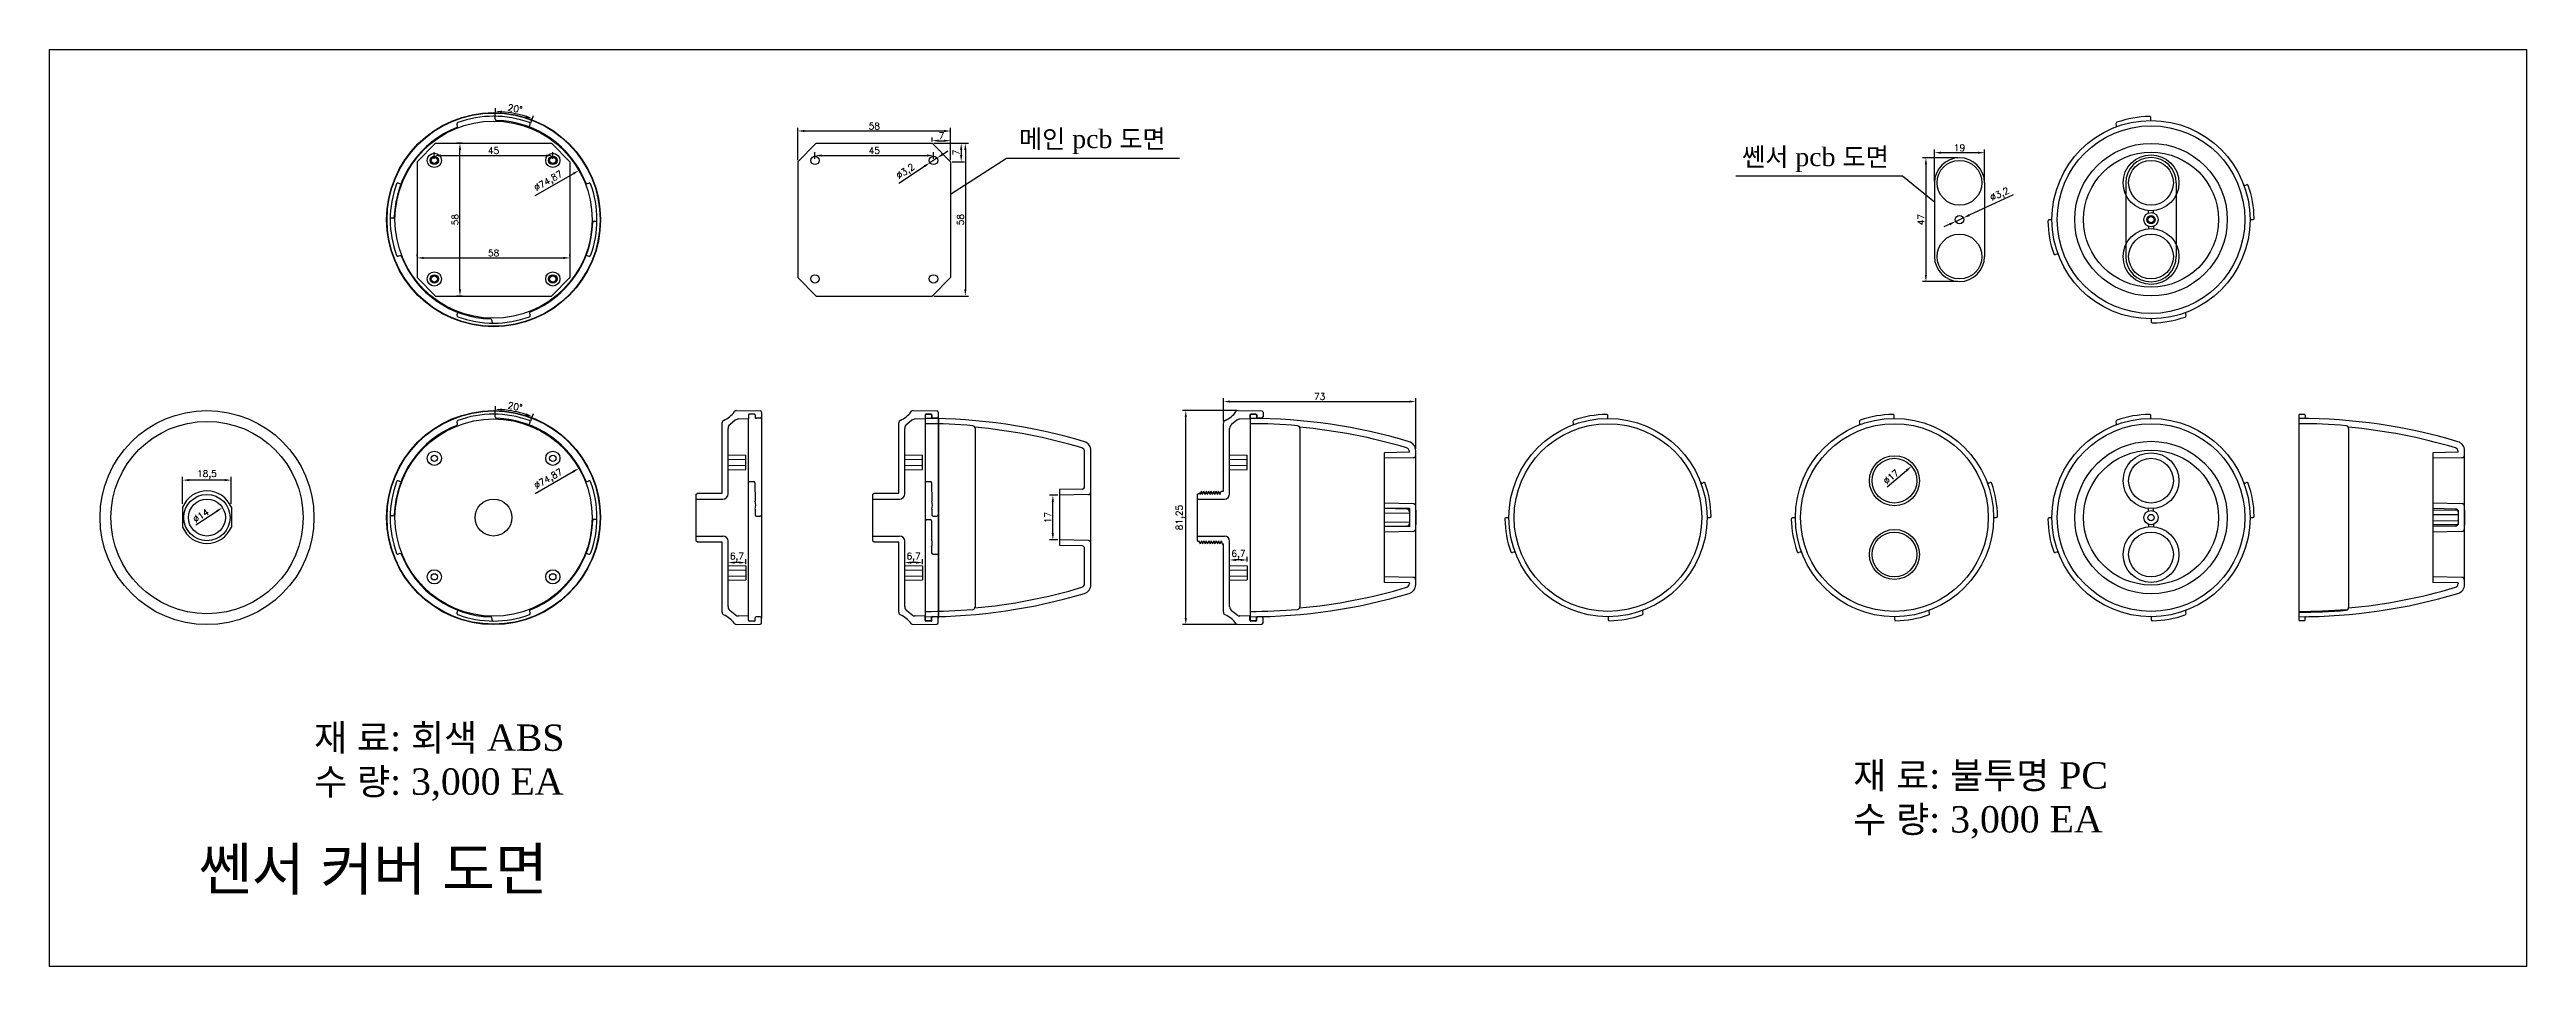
# Model space of a CAD drawing. Extents: x 98 to 1039, y 82 to 430.
import ezdxf

# ---------------------------------------------------------------- set-up
doc = ezdxf.new("R2010")
doc.units = 0
doc.layers.get('0').update_dxf_attribs({"linetype": 'CONTINUOUS'})
doc.layers.get('DEFPOINTS').update_dxf_attribs({"linetype": 'CONTINUOUS'})
doc.styles.get("Standard").update_dxf_attribs({"font": 'txt.shx', "bigfont": 'whgtxt.shx'})
doc.dimstyles.new('ISO-25', dxfattribs={"dimtxt": 2.5, "dimasz": 2.5, "dimexe": 1.25, "dimexo": 0.625, "dimtad": 1, "dimtxsty": 'STANDARD', "dimcen": 2.5, "dimazin": 3, "dimtfac": 1, "dimtmove": 0, "dimatfit": 3})

# ---------------------------------------------------------------- blocks, each defined once
blk = doc.blocks.new('*D70')
at = {"color": 0}
for p, q in [((546.43, 236.24), (546.43, 237.95)), ((550.63, 236.7), (548.93, 236.7)), ((553.13, 236.12), (553.13, 237.95))]:
    blk.add_line(p, q, dxfattribs=at)
for points in [[(548.93, 237.12), (548.93, 236.28), (546.43, 236.7)], [(550.63, 237.12), (550.63, 236.28), (553.13, 236.7)]]:
    blk.add_solid(points, dxfattribs=at)
at = {"layer": 'DEFPOINTS', "color": 0}
for p in [(546.43, 236.7), (546.43, 235.62), (553.13, 235.5)]:
    blk.add_point(p, dxfattribs=at)
at = {"color": 0, "insert": (549.78, 238.78), "char_height": 2.5, "attachment_point": 5}
blk.add_mtext('6,7', dxfattribs=at)
blk = doc.blocks.new('*D84')
at = {"color": 0}
for p, q in [((544.13, 289.39), (544.13, 298.09)), ((546.63, 296.84), (614.63, 296.84)), ((617.13, 278.87), (617.13, 298.09))]:
    blk.add_line(p, q, dxfattribs=at)
for points in [[(546.63, 297.26), (546.63, 296.43), (544.13, 296.84)], [(614.63, 297.26), (614.63, 296.43), (617.13, 296.84)]]:
    blk.add_solid(points, dxfattribs=at)
at = {"layer": 'DEFPOINTS', "color": 0}
for p in [(617.13, 296.84), (544.13, 288.77), (617.13, 278.24)]:
    blk.add_point(p, dxfattribs=at)
at = {"color": 0, "insert": (580.63, 298.72), "char_height": 2.5, "attachment_point": 5}
blk.add_mtext('73', dxfattribs=at)
blk = doc.blocks.new('*D71')
at = {"color": 0}
for p, q in [((549.04, 293.43), (528.54, 293.43)), ((529.79, 214.67), (529.79, 290.93)), ((549.04, 212.17), (528.54, 212.17))]:
    blk.add_line(p, q, dxfattribs=at)
for points in [[(529.37, 290.93), (530.2, 290.93), (529.79, 293.43)], [(529.37, 214.67), (530.2, 214.67), (529.79, 212.17)]]:
    blk.add_solid(points, dxfattribs=at)
at = {"layer": 'DEFPOINTS', "color": 0}
for p in [(529.79, 293.43), (549.66, 293.43), (549.66, 212.17)]:
    blk.add_point(p, dxfattribs=at)
at = {"color": 0, "insert": (527.7, 252.8), "char_height": 2.5, "attachment_point": 5, "rotation": 90}
blk.add_mtext('81,25', dxfattribs=at)
blk = doc.blocks.new('*D72')
at = {"color": 0}
for p, q in [((423.06, 235.24), (423.06, 236.95)), ((427.26, 235.7), (425.56, 235.7)), ((429.76, 235.12), (429.76, 236.95))]:
    blk.add_line(p, q, dxfattribs=at)
for points in [[(425.56, 236.12), (425.56, 235.28), (423.06, 235.7)], [(427.26, 236.12), (427.26, 235.28), (429.76, 235.7)]]:
    blk.add_solid(points, dxfattribs=at)
at = {"layer": 'DEFPOINTS', "color": 0}
for p in [(423.06, 235.7), (423.06, 234.62), (429.76, 234.5)]:
    blk.add_point(p, dxfattribs=at)
at = {"color": 0, "insert": (426.41, 237.78), "char_height": 2.5, "attachment_point": 5}
blk.add_mtext('6,7', dxfattribs=at)
blk = doc.blocks.new('*D73')
at = {"color": 0}
for p, q in [((267.51, 292.18), (267.56, 295.12)), ((281.01, 289.57), (282.06, 292.31))]:
    blk.add_line(p, q, dxfattribs=at)
blk.add_arc((266.82, 252.61), 41.27, 72.47097, 85.52903, dxfattribs=at)
for points in [[(270.01, 293.34), (270.05, 294.17), (267.54, 293.87)], [(279.39, 292.36), (279.11, 291.57), (281.61, 291.14)]]:
    blk.add_solid(points, dxfattribs=at)
at = {"layer": 'DEFPOINTS', "color": 0}
for p in [(277.03, 292.6), (267.49, 290.99), (267.5, 291.56), (280.4, 287.99), (280.78, 288.99)]:
    blk.add_point(p, dxfattribs=at)
at = {"color": 0, "insert": (275.05, 294.96), "char_height": 2.5, "attachment_point": 5, "rotation": 349}
blk.add_mtext('20°', dxfattribs=at)
blk = doc.blocks.new('*D74')
at = {"color": 0}
for p, q in [((355.96, 235.24), (355.96, 236.95)), ((360.16, 235.7), (358.46, 235.7)), ((362.66, 235.12), (362.66, 236.95))]:
    blk.add_line(p, q, dxfattribs=at)
for points in [[(358.46, 236.12), (358.46, 235.28), (355.96, 235.7)], [(360.16, 236.12), (360.16, 235.28), (362.66, 235.7)]]:
    blk.add_solid(points, dxfattribs=at)
at = {"layer": 'DEFPOINTS', "color": 0}
for p in [(355.96, 235.7), (355.96, 234.62), (362.66, 234.5)]:
    blk.add_point(p, dxfattribs=at)
at = {"color": 0, "insert": (359.31, 237.78), "char_height": 2.5, "attachment_point": 5}
blk.add_mtext('6,7', dxfattribs=at)
blk = doc.blocks.new('*D75')
at = {"color": 0}
for p, q in [((481.14, 261.3), (478.04, 261.3)), ((479.29, 246.8), (479.29, 258.8)), ((481.14, 244.3), (478.04, 244.3))]:
    blk.add_line(p, q, dxfattribs=at)
for points in [[(478.88, 258.8), (479.71, 258.8), (479.29, 261.3)], [(478.88, 246.8), (479.71, 246.8), (479.29, 244.3)]]:
    blk.add_solid(points, dxfattribs=at)
at = {"layer": 'DEFPOINTS', "color": 0}
for p in [(479.29, 261.3), (481.76, 261.3), (481.76, 244.3)]:
    blk.add_point(p, dxfattribs=at)
at = {"color": 0, "insert": (477.42, 252.8), "char_height": 2.5, "attachment_point": 5, "rotation": 90}
blk.add_mtext('17', dxfattribs=at)
blk = doc.blocks.new('*D76')
at = {"color": 0}
blk.add_line((796.19, 264.49), (803.52, 270.67), dxfattribs=at)
blk.add_solid([(803.25, 270.98), (803.79, 270.35), (805.43, 272.28)], dxfattribs=at)
at = {"layer": 'DEFPOINTS', "color": 0}
for p in [(805.43, 272.28), (792.43, 261.32)]:
    blk.add_point(p, dxfattribs=at)
at = {"color": 0, "insert": (797.69, 268.21), "char_height": 2.5, "attachment_point": 5, "rotation": 40.12408}
blk.add_mtext('∅17', dxfattribs=at)
blk = doc.blocks.new('*D69')
at = {"color": 0}
for p, q in [((148.78, 257.99), (148.78, 268.27)), ((164.78, 267.02), (151.28, 267.02)), ((167.28, 257.99), (167.28, 268.27))]:
    blk.add_line(p, q, dxfattribs=at)
for points in [[(151.28, 267.44), (151.28, 266.6), (148.78, 267.02)], [(164.78, 267.44), (164.78, 266.6), (167.28, 267.02)]]:
    blk.add_solid(points, dxfattribs=at)
at = {"layer": 'DEFPOINTS', "color": 0}
for p in [(148.78, 267.02), (148.78, 257.37), (167.28, 257.37)]:
    blk.add_point(p, dxfattribs=at)
at = {"color": 0, "insert": (158.03, 269.1), "char_height": 2.5, "attachment_point": 5}
blk.add_mtext('18,5', dxfattribs=at)
blk = doc.blocks.new('*D77')
at = {"color": 0}
blk.add_line((153.77, 250.03), (161.81, 255.25), dxfattribs=at)
blk.add_solid([(161.58, 255.6), (162.03, 254.9), (163.9, 256.61)], dxfattribs=at)
at = {"layer": 'DEFPOINTS', "color": 0}
for p in [(163.9, 256.61), (152.16, 248.98)]:
    blk.add_point(p, dxfattribs=at)
at = {"color": 0, "insert": (155.72, 253.53), "char_height": 2.5, "attachment_point": 5, "rotation": 33.00082}
blk.add_mtext('∅14', dxfattribs=at)
blk = doc.blocks.new('*D78')
at = {"color": 0}
blk.add_line((282.71, 261.92), (297.15, 270.25), dxfattribs=at)
blk.add_solid([(296.94, 270.61), (297.36, 269.89), (299.31, 271.5)], dxfattribs=at)
at = {"layer": 'DEFPOINTS', "color": 0}
for p in [(299.31, 271.5), (234.45, 234.1)]:
    blk.add_point(p, dxfattribs=at)
at = {"color": 0, "insert": (287.8, 267.27), "char_height": 2.5, "attachment_point": 5, "rotation": 29.96815}
blk.add_mtext('∅74,87', dxfattribs=at)
blk = doc.blocks.new('*D79')
at = {"color": 0}
for p, q in [((267.51, 405.28), (267.56, 408.22)), ((281.01, 402.67), (282.06, 405.4))]:
    blk.add_line(p, q, dxfattribs=at)
blk.add_arc((266.82, 365.7), 41.27, 72.47097, 85.52903, dxfattribs=at)
for points in [[(270.01, 406.44), (270.05, 407.27), (267.54, 406.97)], [(279.39, 405.45), (279.11, 404.67), (281.61, 404.24)]]:
    blk.add_solid(points, dxfattribs=at)
at = {"layer": 'DEFPOINTS', "color": 0}
for p in [(267.5, 404.65), (277.03, 405.69), (267.49, 404.09), (280.4, 401.09), (280.78, 402.08)]:
    blk.add_point(p, dxfattribs=at)
at = {"color": 0, "insert": (275.05, 408.06), "char_height": 2.5, "attachment_point": 5, "rotation": 349}
blk.add_mtext('20°', dxfattribs=at)
blk = doc.blocks.new('*D80')
at = {"color": 0}
blk.add_line((282.71, 375.02), (297.15, 383.34), dxfattribs=at)
blk.add_solid([(296.94, 383.71), (297.36, 382.98), (299.31, 384.59)], dxfattribs=at)
at = {"layer": 'DEFPOINTS', "color": 0}
for p in [(299.31, 384.59), (234.45, 347.19)]:
    blk.add_point(p, dxfattribs=at)
at = {"color": 0, "insert": (287.8, 380.36), "char_height": 2.5, "attachment_point": 5, "rotation": 29.96815}
blk.add_mtext('∅74,87', dxfattribs=at)
blk = doc.blocks.new('*D81')
at = {"color": 0}
for p, q in [((244.38, 389.02), (244.38, 391.49)), ((246.88, 390.24), (286.88, 390.24)), ((289.38, 389.02), (289.38, 391.49))]:
    blk.add_line(p, q, dxfattribs=at)
for points in [[(246.88, 390.66), (246.88, 389.83), (244.38, 390.24)], [(286.88, 390.66), (286.88, 389.83), (289.38, 390.24)]]:
    blk.add_solid(points, dxfattribs=at)
at = {"layer": 'DEFPOINTS', "color": 0}
for p in [(244.38, 388.4), (289.38, 390.24), (289.38, 388.4)]:
    blk.add_point(p, dxfattribs=at)
at = {"color": 0, "insert": (266.88, 392.12), "char_height": 2.5, "attachment_point": 5}
blk.add_mtext('45', dxfattribs=at)
blk = doc.blocks.new('*D82')
at = {"color": 0}
for p, q in [((237.88, 351.99), (237.88, 352.62)), ((240.38, 351.37), (293.38, 351.37)), ((295.88, 351.99), (295.88, 352.62))]:
    blk.add_line(p, q, dxfattribs=at)
for points in [[(240.38, 351.78), (240.38, 350.95), (237.88, 351.37)], [(293.38, 351.78), (293.38, 350.95), (295.88, 351.37)]]:
    blk.add_solid(points, dxfattribs=at)
at = {"layer": 'DEFPOINTS', "color": 0}
for p in [(237.88, 351.37), (295.88, 351.37), (295.88, 351.37)]:
    blk.add_point(p, dxfattribs=at)
at = {"color": 0, "insert": (266.88, 353.24), "char_height": 2.5, "attachment_point": 5}
blk.add_mtext('58', dxfattribs=at)
blk = doc.blocks.new('*D83')
at = {"color": 0}
for p, q in [((255.04, 394.89), (252.86, 394.89)), ((254.11, 339.39), (254.11, 392.39)), ((255.04, 336.89), (252.86, 336.89))]:
    blk.add_line(p, q, dxfattribs=at)
for points in [[(253.7, 392.39), (254.53, 392.39), (254.11, 394.89)], [(253.7, 339.39), (254.53, 339.39), (254.11, 336.89)]]:
    blk.add_solid(points, dxfattribs=at)
at = {"layer": 'DEFPOINTS', "color": 0}
for p in [(254.11, 394.89), (255.67, 394.89), (255.67, 336.89)]:
    blk.add_point(p, dxfattribs=at)
at = {"color": 0, "insert": (252.24, 365.89), "char_height": 2.5, "attachment_point": 5, "rotation": 90}
blk.add_mtext('58', dxfattribs=at)
blk = doc.blocks.new('*D86')
at = {"color": 0}
for p, q in [((388.96, 389.02), (388.96, 391.49)), ((391.46, 390.24), (431.46, 390.24)), ((433.96, 389.02), (433.96, 391.49))]:
    blk.add_line(p, q, dxfattribs=at)
for points in [[(391.46, 390.66), (391.46, 389.83), (388.96, 390.24)], [(431.46, 390.66), (431.46, 389.83), (433.96, 390.24)]]:
    blk.add_solid(points, dxfattribs=at)
at = {"layer": 'DEFPOINTS', "color": 0}
for p in [(388.96, 388.4), (433.96, 390.24), (433.96, 388.4)]:
    blk.add_point(p, dxfattribs=at)
at = {"color": 0, "insert": (411.46, 392.12), "char_height": 2.5, "attachment_point": 5}
blk.add_mtext('45', dxfattribs=at)
blk = doc.blocks.new('*D89')
at = {"color": 0}
for p, q in [((382.46, 388.52), (382.46, 400.81)), ((384.96, 399.56), (437.96, 399.56)), ((440.46, 388.52), (440.46, 400.81))]:
    blk.add_line(p, q, dxfattribs=at)
for points in [[(384.96, 399.98), (384.96, 399.14), (382.46, 399.56)], [(437.96, 399.98), (437.96, 399.14), (440.46, 399.56)]]:
    blk.add_solid(points, dxfattribs=at)
at = {"layer": 'DEFPOINTS', "color": 0}
for p in [(440.46, 399.56), (382.46, 387.9), (440.46, 387.9)]:
    blk.add_point(p, dxfattribs=at)
at = {"color": 0, "insert": (411.46, 401.43), "char_height": 2.5, "attachment_point": 5}
blk.add_mtext('58', dxfattribs=at)
blk = doc.blocks.new('*D90')
at = {"color": 0}
for p, q in [((434.08, 394.89), (447.31, 394.89)), ((446.06, 392.39), (446.06, 339.39)), ((434.08, 336.89), (447.31, 336.89))]:
    blk.add_line(p, q, dxfattribs=at)
for points in [[(445.64, 392.39), (446.47, 392.39), (446.06, 394.89)], [(445.64, 339.39), (446.47, 339.39), (446.06, 336.89)]]:
    blk.add_solid(points, dxfattribs=at)
at = {"layer": 'DEFPOINTS', "color": 0}
for p in [(433.46, 394.89), (433.46, 336.89), (446.06, 336.89)]:
    blk.add_point(p, dxfattribs=at)
at = {"color": 0, "insert": (444.18, 365.89), "char_height": 2.5, "attachment_point": 5, "rotation": 90}
blk.add_mtext('58', dxfattribs=at)
blk = doc.blocks.new('*D91')
at = {"color": 0}
for p, q in [((433.46, 395.52), (433.46, 397.13)), ((435.96, 395.88), (437.96, 395.88)), ((440.46, 388.52), (440.46, 397.13))]:
    blk.add_line(p, q, dxfattribs=at)
for points in [[(435.96, 396.29), (435.96, 395.46), (433.46, 395.88)], [(437.96, 396.29), (437.96, 395.46), (440.46, 395.88)]]:
    blk.add_solid(points, dxfattribs=at)
at = {"layer": 'DEFPOINTS', "color": 0}
for p in [(440.46, 395.88), (433.46, 394.89), (440.46, 387.9)]:
    blk.add_point(p, dxfattribs=at)
at = {"color": 0, "insert": (436.96, 397.75), "char_height": 2.5, "attachment_point": 5}
blk.add_mtext('7', dxfattribs=at)
blk = doc.blocks.new('*D92')
at = {"color": 0}
for p, q in [((434.08, 394.89), (445.73, 394.89)), ((441.08, 387.9), (445.73, 387.9)), ((444.48, 392.39), (444.48, 390.4))]:
    blk.add_line(p, q, dxfattribs=at)
for points in [[(444.07, 392.39), (444.9, 392.39), (444.48, 394.89)], [(444.07, 390.4), (444.9, 390.4), (444.48, 387.9)]]:
    blk.add_solid(points, dxfattribs=at)
at = {"layer": 'DEFPOINTS', "color": 0}
for p in [(433.46, 394.89), (440.46, 387.9), (444.48, 387.9)]:
    blk.add_point(p, dxfattribs=at)
at = {"color": 0, "insert": (442.61, 391.39), "char_height": 2.5, "attachment_point": 5, "rotation": 90}
blk.add_mtext('7', dxfattribs=at)
blk = doc.blocks.new('*D96')
at = {"color": 0}
for p, q in [((814.14, 380.52), (814.14, 392.57)), ((830.64, 391.32), (816.64, 391.32)), ((833.14, 380.52), (833.14, 392.57))]:
    blk.add_line(p, q, dxfattribs=at)
for points in [[(816.64, 391.74), (816.64, 390.91), (814.14, 391.32)], [(830.64, 391.74), (830.64, 390.91), (833.14, 391.32)]]:
    blk.add_solid(points, dxfattribs=at)
at = {"layer": 'DEFPOINTS', "color": 0}
for p in [(814.14, 391.32), (814.14, 379.9), (833.14, 379.9)]:
    blk.add_point(p, dxfattribs=at)
at = {"color": 0, "insert": (823.64, 393.2), "char_height": 2.5, "attachment_point": 5}
blk.add_mtext('19', dxfattribs=at)
blk = doc.blocks.new('*D97')
at = {"color": 0}
for p, q in [((823.02, 389.4), (809.65, 389.4)), ((810.9, 386.9), (810.9, 344.9)), ((823.02, 342.4), (809.65, 342.4))]:
    blk.add_line(p, q, dxfattribs=at)
for points in [[(810.48, 386.9), (811.31, 386.9), (810.9, 389.4)], [(810.48, 344.9), (811.31, 344.9), (810.9, 342.4)]]:
    blk.add_solid(points, dxfattribs=at)
at = {"layer": 'DEFPOINTS', "color": 0}
for p in [(823.64, 389.4), (810.9, 342.4), (823.64, 342.4)]:
    blk.add_point(p, dxfattribs=at)
at = {"color": 0, "insert": (809.02, 365.9), "char_height": 2.5, "attachment_point": 5, "rotation": 90}
blk.add_mtext('47', dxfattribs=at)
blk = doc.blocks.new('*D98')
at = {"color": 0}
for p, q in [((844.04, 375.35), (827.36, 367.62)), ((819.93, 364.17), (817.66, 363.12)), ((822.19, 365.22), (825.1, 366.57))]:
    blk.add_line(p, q, dxfattribs=at)
for points in [[(827.19, 368), (827.54, 367.24), (825.1, 366.57)], [(819.75, 364.55), (820.1, 363.79), (822.19, 365.22)]]:
    blk.add_solid(points, dxfattribs=at)
at = {"layer": 'DEFPOINTS', "color": 0}
for p in [(822.19, 365.22), (825.1, 366.57)]:
    blk.add_point(p, dxfattribs=at)
at = {"color": 0, "insert": (839, 375.32), "char_height": 2.5, "attachment_point": 5, "rotation": 24.88103}
blk.add_mtext('∅3,2', dxfattribs=at)
blk = doc.blocks.new('*D99')
at = {"color": 0}
for p, q in [((420.77, 379.75), (430.53, 386.15)), ((435.29, 389.27), (432.62, 387.52)), ((437.38, 390.65), (439.47, 392.02))]:
    blk.add_line(p, q, dxfattribs=at)
for points in [[(430.3, 386.5), (430.76, 385.8), (432.62, 387.52)], [(437.15, 390.99), (437.61, 390.3), (435.29, 389.27)]]:
    blk.add_solid(points, dxfattribs=at)
at = {"layer": 'DEFPOINTS', "color": 0}
for p in [(432.62, 387.52), (435.29, 389.27)]:
    blk.add_point(p, dxfattribs=at)
at = {"color": 0, "insert": (423.46, 384), "char_height": 2.5, "attachment_point": 5, "rotation": 33.27843}
blk.add_mtext('∅3,2', dxfattribs=at)

msp = doc.modelspace()

# ---------------------------------------------------------------- linework, layer by layer
for p, q in [((267.487, 404.092), (267.496, 404.654)), ((440.455, 375.566), (461.71, 389.244)), ((461.71, 389.244), (527.393, 389.244)), ((802.04, 382.404), (738.756, 382.404)), ((814.145, 372.542), (802.04, 382.404)), ((895.385, 368.405), (895.385, 369.344)), ((897.385, 368.405), (897.385, 369.344)), ((228.682, 366.499), (228.12, 366.509)), ((305.08, 365.287), (305.642, 365.278)), ((895.385, 363.389), (895.385, 362.449)), ((897.385, 363.389), (897.385, 362.449)), ((266.275, 327.695), (266.266, 327.132)), ((359.197, 293.425), (368.174, 293.269)), ((368.665, 292.769), (368.665, 291.016)), ((426.295, 293.425), (435.272, 293.269)), ((435.764, 292.769), (435.764, 291.016)), ((549.66, 293.425), (558.637, 293.269)), ((559.129, 292.769), (559.129, 291.016)), ((267.487, 290.995), (267.496, 291.557)), ((353.665, 262.049), (353.665, 288.769)), ((355.965, 261.799), (355.965, 286.612)), ((358.66, 289.729), (356.716, 288.173)), ((363.665, 290.233), (359.875, 290.167)), ((363.665, 215.365), (363.665, 290.233)), ((368.169, 290.516), (366.568, 290.502)), ((368.665, 291.016), (368.665, 214.583)), ((420.764, 262.049), (420.764, 288.769)), ((423.064, 261.799), (423.064, 286.612)), ((425.759, 289.729), (423.814, 288.173)), ((430.764, 290.233), (426.973, 290.167)), ((435.268, 290.516), (433.666, 290.502)), ((435.764, 291.016), (435.764, 214.583)), ((544.129, 262.789), (544.129, 288.769)), ((546.429, 261.799), (546.429, 286.612)), ((549.124, 289.729), (547.179, 288.173)), ((554.129, 290.233), (550.338, 290.167)), ((558.633, 290.516), (557.031, 290.502)), ((148.784, 256.726), (148.784, 249.179)), ((167.284, 256.726), (167.284, 249.179)), ((343.665, 261.549), (344.332, 262.049)), ((343.665, 261.549), (343.665, 244.049)), ((343.665, 259.799), (353.965, 259.799)), ((344.332, 262.049), (353.665, 262.049)), ((410.764, 261.549), (411.43, 262.049)), ((410.764, 261.549), (410.764, 244.049)), ((410.764, 259.799), (421.064, 259.799)), ((411.43, 262.049), (420.764, 262.049)), ((534.129, 261.549), (535.013, 262.213)), ((534.129, 261.549), (534.129, 244.049)), ((534.129, 259.799), (544.429, 259.799)), ((535.256, 261.589), (535.013, 262.213)), ((535.256, 261.589), (535.723, 262.789)), ((536.19, 261.589), (535.723, 262.789)), ((536.19, 261.589), (536.657, 262.789)), ((537.124, 261.589), (536.657, 262.789)), ((537.124, 261.589), (537.591, 262.789)), ((538.058, 261.589), (537.591, 262.789)), ((538.058, 261.589), (538.525, 262.789)), ((538.992, 261.589), (538.525, 262.789)), ((538.992, 261.589), (539.459, 262.789)), ((539.926, 261.589), (539.459, 262.789)), ((539.926, 261.589), (540.393, 262.789)), ((540.86, 261.589), (540.393, 262.789)), ((540.86, 261.589), (541.327, 262.789)), ((541.794, 261.589), (541.327, 262.789)), ((541.794, 261.589), (542.261, 262.789)), ((542.728, 261.589), (542.261, 262.789)), ((542.728, 261.589), (543.195, 262.789)), ((543.195, 262.789), (544.129, 262.789)), ((895.385, 255.308), (895.385, 256.247)), ((897.385, 255.308), (897.385, 256.247)), ((228.682, 253.402), (228.12, 253.412)), ((305.08, 252.19), (305.642, 252.181)), ((343.665, 245.799), (353.965, 245.799)), ((410.764, 245.799), (421.064, 245.799)), ((534.129, 245.799), (544.429, 245.799)), ((895.385, 250.292), (895.385, 249.352)), ((897.385, 250.292), (897.385, 249.352)), ((343.665, 244.049), (344.332, 243.549)), ((344.332, 243.549), (353.665, 243.549)), ((353.665, 216.83), (353.665, 243.549)), ((355.965, 218.987), (355.965, 243.799)), ((410.764, 244.049), (411.43, 243.549)), ((411.43, 243.549), (420.764, 243.549)), ((420.764, 216.83), (420.764, 243.549)), ((423.064, 218.987), (423.064, 243.799)), ((534.129, 244.049), (534.649, 243.659)), ((534.786, 244.009), (534.649, 243.659)), ((534.786, 244.009), (535.253, 242.809)), ((535.72, 244.009), (535.253, 242.809)), ((535.72, 244.009), (536.187, 242.809)), ((536.654, 244.009), (536.187, 242.809)), ((536.654, 244.009), (537.121, 242.809)), ((537.588, 244.009), (537.121, 242.809)), ((537.588, 244.009), (538.055, 242.809)), ((538.522, 244.009), (538.055, 242.809)), ((538.522, 244.009), (538.989, 242.809)), ((539.456, 244.009), (538.989, 242.809)), ((539.456, 244.009), (539.923, 242.809)), ((540.39, 244.009), (539.923, 242.809)), ((540.39, 244.009), (540.857, 242.809)), ((541.324, 244.009), (540.857, 242.809)), ((541.324, 244.009), (541.791, 242.809)), ((542.258, 244.009), (541.791, 242.809)), ((542.258, 244.009), (542.725, 242.809)), ((543.192, 244.009), (542.725, 242.809)), ((543.192, 244.009), (543.659, 242.809)), ((543.659, 242.809), (544.129, 242.809)), ((544.129, 216.83), (544.129, 242.809)), ((546.429, 218.987), (546.429, 243.799)), ((358.66, 215.869), (356.716, 217.425)), ((425.759, 215.869), (423.814, 217.425)), ((549.124, 215.869), (547.179, 217.425)), ((266.275, 214.598), (266.266, 214.035)), ((359.197, 212.173), (368.174, 212.33)), ((363.665, 215.365), (359.875, 215.431)), ((368.169, 215.083), (366.568, 215.097)), ((368.665, 212.83), (368.665, 214.583)), ((426.295, 212.173), (435.272, 212.33)), ((430.764, 215.365), (426.973, 215.431)), ((435.268, 215.083), (433.666, 215.097)), ((435.764, 212.83), (435.764, 214.583)), ((549.66, 212.173), (558.637, 212.33)), ((554.129, 215.365), (550.338, 215.431)), ((558.633, 215.083), (557.031, 215.097)), ((559.129, 212.83), (559.129, 214.583))]:
    msp.add_line(p, q)
at = {"color": 5}
for p, q in [((896.324, 403.529), (896.322, 404.56)), ((883.286, 401.705), (883.102, 402.207)), ((932.193, 378.995), (932.695, 379.179)), ((858.752, 365.836), (857.721, 365.834)), ((934.017, 365.957), (935.048, 365.959)), ((860.576, 352.798), (860.074, 352.614)), ((909.483, 330.088), (909.667, 329.586)), ((896.445, 328.264), (896.447, 327.233)), ((954.65, 291.966), (952.85, 291.966)), ((954.95, 291.666), (954.95, 290.717)), ((677.044, 288.608), (676.861, 289.11)), ((690.082, 290.432), (690.081, 291.463)), ((785.831, 288.608), (785.648, 289.11)), ((798.869, 290.432), (798.868, 291.463)), ((883.286, 288.608), (883.102, 289.11)), ((896.324, 290.432), (896.322, 291.463)), ((725.952, 265.898), (726.453, 266.082)), ((834.739, 265.898), (835.24, 266.082)), ((932.193, 265.898), (932.695, 266.082)), ((652.51, 252.739), (651.48, 252.737)), ((727.775, 252.86), (728.806, 252.862)), ((761.298, 252.739), (760.267, 252.737)), ((836.563, 252.86), (837.593, 252.862)), ((858.752, 252.739), (857.721, 252.737)), ((934.017, 252.86), (935.048, 252.862)), ((654.334, 239.701), (653.833, 239.517)), ((763.121, 239.701), (762.62, 239.517)), ((860.576, 239.701), (860.074, 239.517)), ((703.242, 216.991), (703.425, 216.489)), ((812.029, 216.991), (812.212, 216.489)), ((909.483, 216.991), (909.667, 216.489)), ((690.204, 215.167), (690.205, 214.136)), ((798.991, 215.167), (798.993, 214.136)), ((896.445, 215.167), (896.447, 214.136)), ((954.65, 213.632), (952.85, 213.632)), ((954.95, 213.932), (954.95, 214.882))]:
    msp.add_line(p, q, dxfattribs=at)
at = {"color": 3}
for p, q in [((253.183, 401.555), (252.981, 402.082)), ((280.401, 401.092), (280.781, 402.082)), ((231.682, 379.413), (230.692, 379.793)), ((302.543, 379.591), (303.07, 379.793)), ((231.219, 352.195), (230.692, 351.993)), ((302.08, 352.373), (303.07, 351.993)), ((253.361, 330.694), (252.981, 329.704)), ((280.579, 330.231), (280.781, 329.704)), ((363.665, 291.766), (363.665, 290.233)), ((365.965, 292.066), (363.965, 292.066)), ((366.265, 291.766), (366.265, 290.802)), ((430.764, 291.766), (430.764, 290.233)), ((433.064, 292.066), (431.064, 292.066)), ((433.364, 291.766), (433.364, 290.802)), ((554.129, 291.766), (554.129, 290.233)), ((556.429, 292.066), (554.429, 292.066)), ((556.729, 291.766), (556.729, 290.802)), ((253.183, 288.458), (252.981, 288.985)), ((280.401, 287.995), (280.781, 288.985)), ((355.965, 276.616), (362.665, 276.499)), ((355.965, 274.882), (362.665, 274.999)), ((362.665, 271.099), (362.665, 276.499)), ((423.064, 276.616), (429.764, 276.499)), ((423.064, 274.882), (429.764, 274.999)), ((429.764, 271.099), (429.764, 276.499)), ((546.429, 276.616), (553.129, 276.499)), ((546.429, 274.882), (553.129, 274.999)), ((553.129, 271.099), (553.129, 276.499)), ((231.682, 266.316), (230.692, 266.696)), ((302.543, 266.494), (303.07, 266.696)), ((355.965, 272.716), (362.665, 272.599)), ((355.965, 270.982), (362.665, 271.099)), ((363.665, 266.522), (365.654, 266.522)), ((366.154, 266.026), (366.215, 259.078)), ((423.064, 272.716), (429.764, 272.599)), ((423.064, 270.982), (429.764, 271.099)), ((430.864, 266.522), (432.753, 266.522)), ((433.253, 266.026), (433.314, 259.078)), ((546.429, 272.716), (553.129, 272.599)), ((546.429, 270.982), (553.129, 271.099)), ((366.242, 256.009), (366.261, 253.852)), ((433.34, 256.009), (433.359, 253.852)), ((614.729, 256.283), (605.129, 256.2)), ((605.129, 254.55), (614.729, 254.466)), ((1013.05, 255.583), (1003.45, 255.5)), ((1003.45, 254), (1013.05, 253.916)), ((366.761, 253.356), (368.165, 253.356)), ((433.859, 253.356), (435.264, 253.356)), ((605.129, 251.05), (614.729, 251.133)), ((614.729, 249.316), (605.129, 249.4)), ((614.729, 253.915), (614.729, 251.684)), ((1003.45, 251.6), (1013.05, 251.683)), ((1013.05, 250.016), (1003.45, 250.1)), ((1013.05, 253.915), (1013.05, 251.684)), ((231.219, 239.098), (230.692, 238.896)), ((302.08, 239.276), (303.07, 238.896)), ((355.965, 234.616), (362.665, 234.499)), ((355.965, 232.882), (362.665, 232.999)), ((355.965, 230.716), (362.665, 230.599)), ((355.965, 228.982), (362.665, 229.099)), ((362.665, 234.499), (362.665, 229.099)), ((423.064, 234.616), (429.764, 234.499)), ((423.064, 232.882), (429.764, 232.999)), ((423.064, 230.716), (429.764, 230.599)), ((423.064, 228.982), (429.764, 229.099)), ((429.764, 234.499), (429.764, 229.099)), ((546.429, 234.616), (553.129, 234.499)), ((546.429, 232.882), (553.129, 232.999)), ((546.429, 230.716), (553.129, 230.599)), ((546.429, 228.982), (553.129, 229.099)), ((553.129, 234.499), (553.129, 229.099)), ((253.361, 217.598), (252.981, 216.607)), ((280.579, 217.134), (280.781, 216.607)), ((363.665, 213.832), (363.665, 215.365)), ((365.965, 213.532), (363.965, 213.532)), ((366.265, 213.832), (366.265, 214.797)), ((430.764, 213.832), (430.764, 215.365)), ((433.064, 213.532), (431.064, 213.532)), ((433.364, 213.832), (433.364, 214.797)), ((554.129, 213.832), (554.129, 215.365)), ((556.429, 213.532), (554.429, 213.532)), ((556.729, 213.832), (556.729, 214.797))]:
    msp.add_line(p, q, dxfattribs=at)
at = {"color": 2}
for p, q in [((237.881, 387.897), (244.877, 394.893)), ((237.881, 387.897), (237.881, 343.89)), ((244.877, 394.893), (288.885, 394.893)), ((295.881, 387.897), (288.885, 394.893)), ((295.881, 387.897), (295.881, 343.89)), ((382.455, 387.897), (389.452, 394.893)), ((382.455, 387.897), (382.455, 343.89)), ((389.452, 394.893), (433.459, 394.893)), ((440.455, 387.897), (433.459, 394.893)), ((440.455, 387.897), (440.455, 343.89)), ((814.145, 379.897), (814.145, 351.897)), ((833.145, 379.897), (833.145, 351.897)), ((886.785, 379.897), (886.785, 351.897)), ((905.985, 379.897), (905.985, 351.897)), ((237.881, 343.89), (244.877, 336.893)), ((295.881, 343.89), (288.885, 336.893)), ((382.455, 343.89), (389.452, 336.893)), ((440.455, 343.89), (433.459, 336.893)), ((244.877, 336.893), (288.885, 336.893)), ((389.452, 336.893), (433.459, 336.893))]:
    msp.add_line(p, q, dxfattribs=at)
at = {"color": 6}
for p, q in [((430.864, 291.666), (430.864, 213.932)), ((432.964, 291.966), (431.164, 291.966)), ((433.264, 291.666), (433.264, 290.717)), ((554.229, 291.666), (554.229, 213.932)), ((556.329, 291.966), (554.529, 291.966)), ((556.629, 291.666), (556.629, 290.717)), ((952.55, 291.666), (952.55, 213.932)), ((435.864, 290.376), (435.864, 215.223)), ((449.764, 286.668), (449.764, 218.93)), ((573.129, 286.668), (573.129, 218.93)), ((971.45, 286.668), (971.45, 218.61)), ((491.364, 264.58), (491.364, 277.842)), ((493.764, 227.354), (493.764, 278.244)), ((614.729, 277.601), (614.729, 277.842)), ((617.129, 227.354), (617.129, 278.244)), ((1013.05, 277.601), (1013.05, 277.842)), ((1015.45, 227.034), (1015.45, 278.244)), ((493.764, 243.069), (493.764, 262.53)), ((617.129, 255.569), (617.129, 250.03)), ((1015.45, 255.569), (1015.45, 250.03)), ((431.364, 252.056), (432.764, 252.056)), ((433.264, 251.556), (433.264, 244.471)), ((433.264, 241.642), (433.264, 239.412)), ((433.764, 238.912), (435.864, 238.912)), ((491.364, 227.756), (491.364, 241.019)), ((614.729, 227.998), (614.729, 227.756)), ((1013.05, 227.998), (1013.05, 227.756)), ((432.964, 213.632), (431.164, 213.632)), ((433.264, 213.932), (433.264, 214.882)), ((556.329, 213.632), (554.529, 213.632)), ((556.629, 213.932), (556.629, 214.882))]:
    msp.add_line(p, q, dxfattribs=at)
at = {"color": 1}
for p, q in [((614.729, 277.601), (605.129, 277.4)), ((605.129, 277.4), (605.129, 228.199)), ((616.149, 275.53), (605.129, 275.3)), ((1013.05, 277.601), (1003.45, 277.4)), ((1003.45, 277.4), (1003.45, 228.199)), ((1014.471, 275.53), (1003.45, 275.3)), ((490.384, 263.58), (481.764, 263.4)), ((481.764, 263.4), (481.764, 242.199)), ((481.764, 263.4), (481.764, 242.199)), ((492.784, 261.53), (481.764, 261.3)), ((616.15, 258.069), (605.129, 258.3)), ((613.75, 256.019), (605.129, 256.2)), ((614.729, 256.283), (614.729, 249.316)), ((1014.471, 258.069), (1003.45, 258.3)), ((1012.071, 256.019), (1003.45, 256.2)), ((1013.05, 255.583), (1013.05, 250.016)), ((613.75, 249.58), (605.129, 249.4)), ((616.15, 247.53), (605.129, 247.3)), ((1012.071, 249.58), (1003.45, 249.4)), ((1014.471, 247.53), (1003.45, 247.3)), ((492.784, 244.069), (481.764, 244.3)), ((490.384, 242.018), (481.764, 242.199)), ((616.149, 230.069), (605.129, 230.3)), ((614.729, 227.998), (605.129, 228.199)), ((1014.471, 230.069), (1003.45, 230.3)), ((1013.05, 227.998), (1003.45, 228.199))]:
    msp.add_line(p, q, dxfattribs=at)
msp.add_lwpolyline([(98.238, 430.476), (1038.977, 430.476), (1038.977, 82.389), (98.238, 82.389)], close=True)
for centre, radius in [((266.881, 365.893), 40.629), ((266.881, 365.893), 40.472), ((266.881, 365.893), 37.437), ((158.034, 252.796), 40.629), ((266.881, 252.796), 40.629), ((266.881, 252.796), 40.472), ((158.034, 252.796), 36.514), ((266.881, 252.796), 37.437), ((158.034, 252.796), 8.793), ((158.034, 252.796), 7), ((266.881, 252.796), 7)]:
    msp.add_circle(centre, radius)
at = {"color": 6}
for centre, radius in [((896.385, 365.897), 37.633), ((896.385, 365.897), 35.633), ((896.385, 365.896), 28.96), ((896.385, 365.896), 25.61), ((690.143, 252.8), 37.633), ((690.143, 252.8), 35.633), ((798.93, 252.799), 37.633), ((798.93, 252.799), 35.633), ((896.385, 252.8), 37.633), ((896.385, 252.8), 35.633), ((896.385, 252.799), 28.96), ((896.385, 252.799), 25.61)]:
    msp.add_circle(centre, radius, dxfattribs=at)
at = {"color": 3}
for centre, radius in [((244.381, 388.397), 2.7), ((289.381, 388.397), 2.7), ((896.385, 365.897), 2.7), ((244.381, 343.397), 2.7), ((289.381, 343.397), 2.7), ((244.381, 275.3), 2.7), ((244.381, 275.3), 1.2), ((289.381, 275.3), 2.7), ((289.381, 275.3), 1.2), ((896.385, 252.8), 2.7), ((244.381, 230.3), 2.7), ((244.381, 230.3), 1.2), ((289.381, 230.3), 2.7), ((289.381, 230.3), 1.2)]:
    msp.add_circle(centre, radius, dxfattribs=at)
at = {"color": 2}
for centre, radius in [((244.381, 388.397), 1.6), ((244.381, 388.397), 1.2), ((289.381, 388.397), 1.6), ((289.381, 388.397), 1.2), ((388.955, 388.397), 1.6), ((433.955, 388.397), 1.6), ((823.645, 379.897), 8.5), ((823.645, 365.897), 1.6), ((896.385, 365.897), 1.6), ((896.385, 365.897), 1.2), ((823.645, 351.897), 8.5), ((244.381, 343.397), 1.6), ((244.381, 343.397), 1.2), ((289.381, 343.397), 1.6), ((289.381, 343.397), 1.2), ((388.955, 343.397), 1.6), ((433.955, 343.397), 1.6), ((896.385, 252.8), 1.2)]:
    msp.add_circle(centre, radius, dxfattribs=at)
at = {"color": 1}
for centre, radius in [((896.385, 379.897), 10.6), ((896.385, 379.897), 8.5), ((896.385, 351.897), 10.6), ((896.385, 351.897), 8.5), ((798.93, 266.8), 9.5), ((798.93, 266.8), 8.5), ((896.385, 266.8), 10.6), ((896.385, 266.8), 8.5), ((798.93, 238.8), 9.5), ((798.93, 238.8), 8.5), ((896.385, 238.8), 10.6), ((896.385, 238.8), 8.5)]:
    msp.add_circle(centre, radius, dxfattribs=at)
at = {"color": 3}
for centre, radius, start, end in [((266.881, 365.893), 39.27, 69.727279, 110.272721), ((252.716, 401.376), 0.5, 291.761682, 21), ((253.448, 402.262), 0.5, 110.272721, 201), ((280.314, 402.262), 0.5, 339, 69.727279), ((266.881, 365.893), 39.27, 159.727279, 200.272721), ((230.513, 379.326), 0.5, 69, 159.727279), ((302.364, 380.058), 0.5, 201.761682, 291), ((303.25, 379.326), 0.5, 20.272721, 111), ((266.881, 365.893), 39.27, 339.727279, 20.272721), ((230.513, 352.46), 0.5, 200.272721, 291), ((231.398, 351.728), 0.5, 21.761682, 111), ((303.25, 352.46), 0.5, 249, 339.727279), ((253.448, 329.525), 0.5, 159, 249.727279), ((280.314, 329.525), 0.5, 290.272721, 21), ((281.046, 330.41), 0.5, 111.761682, 201), ((266.881, 365.893), 39.27, 249.727279, 290.272721), ((266.881, 252.796), 39.27, 69.727279, 110.272721), ((363.965, 291.766), 0.3, 90, 180), ((365.965, 291.766), 0.3, 0, 90), ((431.064, 291.766), 0.3, 90, 180), ((433.064, 291.766), 0.3, 0, 90), ((554.429, 291.766), 0.3, 90, 180), ((556.429, 291.766), 0.3, 0, 90), ((252.716, 288.279), 0.5, 291.761682, 21), ((253.448, 289.165), 0.5, 110.272721, 201), ((280.314, 289.165), 0.5, 339, 69.727279), ((266.881, 252.796), 39.27, 159.727279, 200.272721), ((230.513, 266.23), 0.5, 69, 159.727279), ((302.364, 266.961), 0.5, 201.761682, 291), ((303.25, 266.23), 0.5, 20.272721, 111), ((266.881, 252.796), 39.27, 339.727279, 20.272721), ((365.654, 266.022), 0.5, 0.5, 90), ((432.753, 266.022), 0.5, 0.5, 90), ((361.365, 257.501), 5.1, 342.988624, 18.011376), ((428.464, 257.501), 5.1, 342.988624, 18.011376), ((366.761, 253.856), 0.5, 180.5, 270), ((368.165, 253.856), 0.5, 270, 0), ((433.859, 253.856), 0.5, 180.5, 270), ((435.264, 253.856), 0.5, 270, 0), ((230.513, 239.363), 0.5, 200.272721, 291), ((231.398, 238.631), 0.5, 21.761682, 111), ((303.25, 239.363), 0.5, 249, 339.727279), ((253.448, 216.428), 0.5, 159, 249.727279), ((280.314, 216.428), 0.5, 290.272721, 21), ((281.046, 217.313), 0.5, 111.761682, 201), ((266.881, 252.796), 39.27, 249.727279, 290.272721), ((363.965, 213.832), 0.3, 180, 270), ((365.965, 213.832), 0.3, 270, 0), ((431.064, 213.832), 0.3, 180, 270), ((433.064, 213.832), 0.3, 270, 0), ((554.429, 213.832), 0.3, 180, 270), ((556.429, 213.832), 0.3, 270, 0)]:
    msp.add_arc(centre, radius, start, end, dxfattribs=at)
for centre, radius, start, end in [((266.997, 404.663), 0.5, 359, 89.829246), ((266.881, 365.893), 37.706, 111.761682, 178.341789), ((267.987, 404.083), 0.5, 179, 268.341789), ((266.881, 365.893), 37.706, 21.761682, 88.341789), ((228.691, 366.999), 0.5, 269, 358.341789), ((228.111, 366.009), 0.5, 89, 179.829246), ((266.881, 365.893), 37.706, 291.761682, 358.341789), ((305.071, 364.787), 0.5, 89, 178.341789), ((305.651, 365.778), 0.5, 269, 359.829246), ((266.881, 365.893), 37.706, 201.761682, 268.341789), ((265.775, 327.703), 0.5, 359, 88.341789), ((266.765, 327.123), 0.5, 179, 269.829246), ((266.997, 291.566), 0.5, 359, 89.829246), ((349.918, 299.243), 10.5, 294.379483, 323.640241), ((359.179, 292.425), 1, 89, 143.640241), ((368.165, 292.769), 0.5, 360, 89), ((417.017, 299.243), 10.5, 294.379483, 323.640241), ((426.278, 292.425), 1, 89, 143.640241), ((435.264, 292.769), 0.5, 360, 89), ((540.382, 299.243), 10.5, 294.379483, 323.640241), ((549.643, 292.425), 1, 89, 143.640241), ((558.629, 292.769), 0.5, 360, 89), ((266.881, 252.796), 37.706, 111.761682, 178.341789), ((267.987, 290.986), 0.5, 179, 268.341789), ((266.881, 252.796), 37.706, 21.761682, 88.341789), ((354.665, 288.769), 1, 114.379483, 180), ((357.965, 286.612), 2, 128.659808, 180), ((359.91, 288.168), 2, 91, 128.659808), ((366.565, 290.802), 0.3, 180, 270.5), ((368.165, 291.016), 0.5, 270.5, 0), ((421.764, 288.769), 1, 114.379483, 180), ((425.064, 286.612), 2, 128.659808, 180), ((427.008, 288.168), 2, 91, 128.659808), ((433.664, 290.802), 0.3, 180, 270.5), ((435.264, 291.016), 0.5, 270.5, 0), ((545.129, 288.769), 1, 114.379483, 180), ((548.429, 286.612), 2, 128.659808, 180), ((550.373, 288.168), 2, 91, 128.659808), ((557.029, 290.802), 0.3, 180, 270.5), ((558.629, 291.016), 0.5, 270.5, 0), ((158.034, 252.953), 9.99, 22.191607, 157.808393), ((353.965, 261.799), 2, 270, 360), ((421.064, 261.799), 2, 270, 360), ((544.429, 261.799), 2, 270, 360), ((158.034, 252.953), 9.99, 202.191607, 337.808393), ((228.111, 252.912), 0.5, 89, 179.829246), ((228.691, 253.902), 0.5, 269, 358.341789), ((266.881, 252.796), 37.706, 291.761682, 358.341789), ((305.071, 251.691), 0.5, 89, 178.341789), ((305.651, 252.681), 0.5, 269, 359.829246), ((353.965, 243.799), 2, 360, 90), ((421.064, 243.799), 2, 360, 90), ((544.429, 243.799), 2, 360, 90), ((266.881, 252.796), 37.706, 201.761682, 268.341789), ((354.665, 216.83), 1, 180, 245.620517), ((357.965, 218.987), 2, 180, 231.340192), ((421.764, 216.83), 1, 180, 245.620517), ((425.064, 218.987), 2, 180, 231.340192), ((545.129, 216.83), 1, 180, 245.620517), ((548.429, 218.987), 2, 180, 231.340192), ((265.775, 214.606), 0.5, 359, 88.341789), ((266.765, 214.026), 0.5, 179, 269.829246), ((349.918, 206.355), 10.5, 36.359759, 65.620517), ((359.179, 213.173), 1, 216.359759, 271), ((359.91, 217.431), 2, 231.340192, 269), ((366.565, 214.797), 0.3, 89.5, 180), ((368.165, 214.583), 0.5, 360, 89.5), ((368.165, 212.83), 0.5, 271, 0), ((417.017, 206.355), 10.5, 36.359759, 65.620517), ((426.278, 213.173), 1, 216.359759, 271), ((427.008, 217.431), 2, 231.340192, 269), ((433.664, 214.797), 0.3, 89.5, 180), ((435.264, 214.583), 0.5, 360, 89.5), ((435.264, 212.83), 0.5, 271, 0), ((540.382, 206.355), 10.5, 36.359759, 65.620517), ((549.643, 213.173), 1, 216.359759, 271), ((550.373, 217.431), 2, 231.340192, 269), ((557.029, 214.797), 0.3, 89.5, 180), ((558.629, 214.583), 0.5, 360, 89.5), ((558.629, 212.83), 0.5, 271, 0)]:
    msp.add_arc(centre, radius, start, end)
at = {"color": 5}
for centre, radius, start, end in [((896.385, 365.897), 39.167, 90.833395, 109.351565), ((895.822, 404.559), 0.5, 0.09248, 90.833395), ((882.816, 401.533), 0.5, 290.843774, 20.09248), ((883.572, 402.379), 0.5, 109.351565, 200.09248), ((932.022, 379.465), 0.5, 200.843774, 290.09248), ((932.867, 378.709), 0.5, 19.351565, 110.09248), ((896.385, 365.897), 39.167, 0.833395, 19.351565), ((857.722, 365.334), 0.5, 90.09248, 180.833395), ((896.385, 365.897), 39.167, 180.833395, 199.351565), ((935.047, 366.459), 0.5, 270.09248, 0.833395), ((859.903, 353.084), 0.5, 199.351565, 290.09248), ((860.748, 352.328), 0.5, 20.843774, 110.09248), ((909.197, 329.414), 0.5, 289.351565, 20.09248), ((909.953, 330.26), 0.5, 110.843774, 200.09248), ((896.947, 327.234), 0.5, 180.09248, 270.833395), ((896.385, 365.897), 39.167, 270.833395, 289.351565), ((690.143, 252.8), 39.167, 90.833395, 109.351565), ((689.581, 291.462), 0.5, 0.09248, 90.833395), ((798.93, 252.799), 39.167, 90.833395, 109.351565), ((798.368, 291.462), 0.5, 0.09248, 90.833395), ((896.385, 252.8), 39.167, 90.833395, 109.351565), ((895.822, 291.462), 0.5, 0.09248, 90.833395), ((952.85, 291.666), 0.3, 90, 180), ((954.65, 291.666), 0.3, 0, 90), ((676.575, 288.437), 0.5, 290.843774, 20.09248), ((677.33, 289.282), 0.5, 109.351565, 200.09248), ((785.362, 288.436), 0.5, 290.843774, 20.09248), ((786.117, 289.281), 0.5, 109.351565, 200.09248), ((882.816, 288.437), 0.5, 290.843774, 20.09248), ((883.572, 289.282), 0.5, 109.351565, 200.09248), ((955.25, 290.717), 0.3, 180, 269.300754), ((725.78, 266.368), 0.5, 200.843774, 290.09248), ((726.625, 265.612), 0.5, 19.351565, 110.09248), ((690.143, 252.8), 39.167, 0.833395, 19.351565), ((834.567, 266.368), 0.5, 200.843774, 290.09248), ((835.412, 265.612), 0.5, 19.351565, 110.09248), ((798.93, 252.799), 39.167, 0.833395, 19.351565), ((932.022, 266.368), 0.5, 200.843774, 290.09248), ((932.867, 265.612), 0.5, 19.351565, 110.09248), ((896.385, 252.8), 39.167, 0.833395, 19.351565), ((651.48, 252.237), 0.5, 90.09248, 180.833395), ((690.143, 252.8), 39.167, 180.833395, 199.351565), ((728.805, 253.362), 0.5, 270.09248, 0.833395), ((760.268, 252.237), 0.5, 90.09248, 180.833395), ((798.93, 252.799), 39.167, 180.833395, 199.351565), ((837.593, 253.362), 0.5, 270.09248, 0.833395), ((857.722, 252.237), 0.5, 90.09248, 180.833395), ((896.385, 252.8), 39.167, 180.833395, 199.351565), ((935.047, 253.362), 0.5, 270.09248, 0.833395), ((653.661, 239.987), 0.5, 199.351565, 290.09248), ((654.506, 239.231), 0.5, 20.843774, 110.09248), ((762.448, 239.987), 0.5, 199.351565, 290.09248), ((763.293, 239.231), 0.5, 20.843774, 110.09248), ((859.903, 239.987), 0.5, 199.351565, 290.09248), ((860.748, 239.231), 0.5, 20.843774, 110.09248), ((702.956, 216.318), 0.5, 289.351565, 20.09248), ((703.711, 217.163), 0.5, 110.843774, 200.09248), ((811.743, 216.317), 0.5, 289.351565, 20.09248), ((812.498, 217.162), 0.5, 110.843774, 200.09248), ((909.197, 216.318), 0.5, 289.351565, 20.09248), ((909.953, 217.163), 0.5, 110.843774, 200.09248), ((690.705, 214.137), 0.5, 180.09248, 270.833395), ((690.143, 252.8), 39.167, 270.833395, 289.351565), ((799.493, 214.137), 0.5, 180.09248, 270.833395), ((798.93, 252.799), 39.167, 270.833395, 289.351565), ((896.947, 214.137), 0.5, 180.09248, 270.833395), ((896.385, 252.8), 39.167, 270.833395, 289.351565), ((952.85, 213.932), 0.3, 180, 270), ((954.65, 213.932), 0.3, 270, 0), ((955.25, 214.882), 0.3, 90.699246, 180)]:
    msp.add_arc(centre, radius, start, end, dxfattribs=at)
at = {"color": 2}
for centre, radius, start, end in [((823.645, 379.897), 9.5, 0, 180), ((896.385, 379.897), 9.6, 0, 180), ((823.645, 351.897), 9.5, 180, 0), ((896.385, 351.897), 9.6, 180, 0)]:
    msp.add_arc(centre, radius, start, end, dxfattribs=at)
at = {"color": 6}
for centre, radius, start, end in [((431.164, 291.666), 0.3, 90, 180), ((432.964, 291.666), 0.3, 0, 90), ((554.529, 291.666), 0.3, 90, 180), ((556.329, 291.666), 0.3, 0, 90), ((430.997, 80.434), 209.998, 73.321158, 90.036438), ((430.997, 80.434), 207.998, 85.076308, 90.036789), ((433.564, 290.717), 0.3, 180, 269.300754), ((448.764, 286.668), 1, 360, 85.076308), ((430.997, 80.434), 207.498, 73.395618, 84.836887), ((554.362, 80.434), 209.998, 73.321158, 90.036438), ((554.362, 80.434), 207.998, 85.076308, 90.036789), ((556.929, 290.717), 0.3, 180, 269.300754), ((572.129, 286.668), 1, 360, 85.076308), ((554.362, 80.434), 207.498, 73.395618, 84.836887), ((952.683, 80.434), 209.998, 73.321158, 90.036438), ((952.683, 80.434), 207.998, 85.076308, 90.036789), ((970.45, 286.668), 1, 360, 85.076308), ((952.683, 80.434), 207.498, 73.395618, 84.836887), ((489.864, 277.842), 1.5, 0, 73.395618), ((490.264, 278.244), 3.5, 0, 73.321158), ((613.229, 277.842), 1.5, 360, 73.395618), ((613.629, 278.244), 3.5, 0, 73.321158), ((1011.55, 277.842), 1.5, 360, 73.395618), ((1011.95, 278.244), 3.5, 0, 73.321158), ((431.364, 251.556), 0.5, 90, 180), ((432.764, 251.556), 0.5, 0, 90), ((428.364, 243.056), 5.1, 343.901066, 16.098934), ((433.764, 239.412), 0.5, 180, 270), ((430.997, 425.165), 207.498, 275.163113, 286.604382), ((489.864, 227.756), 1.5, 286.604382, 0), ((490.264, 227.354), 3.5, 286.678842, 0), ((554.362, 425.165), 207.498, 275.163113, 286.604382), ((613.229, 227.756), 1.5, 286.604382, 0), ((613.629, 227.354), 3.5, 286.678842, 0), ((952.683, 425.165), 207.498, 275.163113, 286.604382), ((1011.55, 227.756), 1.5, 286.604382, 0), ((1011.95, 227.354), 3.5, 286.678842, 0), ((430.997, 425.165), 209.998, 269.963562, 286.678842), ((430.997, 425.165), 207.998, 269.963211, 274.923692), ((448.764, 218.93), 1, 274.923692, 0), ((554.362, 425.165), 209.998, 269.963562, 286.678842), ((554.362, 425.165), 207.998, 269.963211, 274.923692), ((572.129, 218.93), 1, 274.923692, 0), ((952.683, 425.165), 209.998, 269.963562, 286.678842), ((952.683, 425.165), 207.998, 269.963211, 274.923692), ((952.683, 424.845), 207.998, 269.963211, 274.923692), ((970.45, 218.61), 1, 274.923692, 0), ((431.164, 213.932), 0.3, 180, 270), ((432.964, 213.932), 0.3, 270, 0), ((433.564, 214.882), 0.3, 90.699246, 180), ((554.529, 213.932), 0.3, 180, 270), ((556.329, 213.932), 0.3, 270, 0), ((556.929, 214.882), 0.3, 90.699246, 180)]:
    msp.add_arc(centre, radius, start, end, dxfattribs=at)
at = {"color": 1}
for centre, start, end in [((616.129, 276.53), 271.2, 0), ((1014.45, 276.53), 271.2, 0), ((490.364, 264.58), 271.2, 0), ((492.764, 262.53), 271.2, 0), ((613.725, 255.019), 0, 88.8), ((616.125, 257.069), 360, 88.8), ((1012.047, 255.019), 0, 88.8), ((1014.447, 257.069), 360, 88.8), ((613.725, 250.58), 271.2, 0), ((616.125, 248.53), 271.2, 0), ((1012.047, 250.58), 271.2, 0), ((1014.447, 248.53), 271.2, 0), ((490.364, 241.019), 360, 88.8), ((492.764, 243.069), 0, 88.8), ((616.129, 229.069), 0, 88.8), ((1014.45, 229.069), 0, 88.8)]:
    msp.add_arc(centre, 1, start, end, dxfattribs=at)

# ---------------------------------------------------------------- texts
at = {"attachment_point": 1}
for s, insert, char_height in [('{\\fBatang|b0|i0|c129|p18;메인 pcb 도면}', (466.442, 400.069), 7), ('{\\fBatang|b0|i0|c129|p18;쎈서 pcb 도면}', (741.089, 393.229), 7), ('{\\fBatang|b0|i0|c129|p18;재 료: 회색 ABS\\P수 량: 3,000 EA}', (198.699, 174.246), 10), ('{\\fBatang|b0|i0|c129|p18;재 료: 불투명 PC \\P수 량: 3,000 EA}', (783.261, 159.91), 10), ('{\\fBatang|b0|i0|c129|p18;쎈서 커버 도면}', (154.916, 127.378), 16)]:
    msp.add_mtext(s, dxfattribs=dict(at, insert=insert, char_height=char_height))

# ---------------------------------------------------------------- dimensions: what is measured, and where the dimension line sits
at = {"color": 3}
for base, line1, line2, picture, middle in [((277.0345, 405.6926), ((280.4009, 401.0917), (280.7812, 402.0824)), ((267.4867, 404.0916), (267.4965, 404.6543)), '*D79', (275.0498, 408.0596)), ((277.0345, 292.5956), ((280.4009, 287.9947), (280.7812, 288.9854)), ((267.4867, 290.9946), (267.4965, 291.5574)), '*D73', (275.0498, 294.9626))]:
    dim = msp.add_angular_dim_2l(base=base, line1=line1, line2=line2, dimstyle='ISO-25', override={"dimdec": 0, "dimazin": 2}, dxfattribs=at)
    dim.commit()
    dim.dimension.update_dxf_attribs({"geometry": picture, "text_midpoint": middle})
for base, p1, p2, picture, middle in [((440.455, 399.56), (382.455, 387.897), (440.455, 387.897), '*D89', (411.455, 401.435)), ((440.455, 395.876), (433.459, 394.893), (440.455, 387.897), '*D91', (436.957, 397.751)), ((289.381, 390.242), (244.381, 388.397), (289.381, 388.397), '*D81', (266.881, 392.117)), ((433.955, 390.242), (388.955, 388.397), (433.955, 388.397), '*D86', (411.455, 392.117)), ((814.145, 391.323), (833.145, 379.897), (814.145, 379.897), '*D96', (823.645, 393.198)), ((295.881, 351.368), (237.881, 351.368), (295.881, 351.368), '*D82', (266.881, 353.243)), ((617.129, 296.842), (544.129, 288.769), (617.129, 278.244), '*D84', (580.629, 298.717)), ((148.784, 267.021), (167.284, 257.368), (148.784, 257.368), '*D69', (158.034, 269.105)), ((355.965, 235.699), (362.665, 234.499), (355.965, 234.616), '*D74', (359.315, 237.782)), ((423.064, 235.699), (429.764, 234.499), (423.064, 234.616), '*D72', (426.414, 237.782)), ((546.429, 236.699), (553.129, 235.499), (546.429, 235.616), '*D70', (549.779, 238.782))]:
    dim = msp.add_linear_dim(base=base, p1=p1, p2=p2, dimstyle='ISO-25')
    dim.commit()
    dim.dimension.update_dxf_attribs({"geometry": picture, "text_midpoint": middle})
for base, p1, p2, picture, middle in [((254.113, 394.893), (255.667, 336.893), (255.667, 394.893), '*D83', (252.238, 365.893)), ((446.058, 336.893), (433.459, 394.893), (433.459, 336.893), '*D90', (444.183, 365.893)), ((444.484, 387.897), (433.459, 394.893), (440.455, 387.897), '*D92', (442.609, 391.395)), ((810.896, 342.397), (823.645, 389.397), (823.645, 342.397), '*D97', (809.021, 365.897)), ((529.788, 293.425), (549.66, 212.173), (549.66, 293.425), '*D71', (527.705, 252.799)), ((479.292, 261.3), (481.764, 244.3), (481.764, 261.3), '*D75', (477.417, 252.8))]:
    dim = msp.add_linear_dim(base=base, p1=p1, p2=p2, angle=90, dimstyle='ISO-25')
    dim.commit()
    dim.dimension.update_dxf_attribs({"geometry": picture, "text_midpoint": middle})
dim = msp.add_diameter_dim_2p(p1=(435.293, 389.275), p2=(432.618, 387.519), dimstyle='ISO-25')
dim.commit()
dim.dimension.update_dxf_attribs({"geometry": '*D99', "text_midpoint": (423.463, 384.002)})
for p1, p2, picture, middle in [((234.449, 347.192), (299.313, 384.594), '*D80', (288.845, 378.558)), ((822.193, 365.223), (825.096, 366.57), '*D98', (839.879, 373.426)), ((234.449, 234.095), (299.313, 271.497), '*D78', (288.845, 265.461)), ((792.431, 261.322), (805.43, 272.277), '*D76', (798.898, 266.773)), ((152.163, 248.984), (163.904, 256.609), '*D77', (156.741, 251.956))]:
    dim = msp.add_diameter_dim_2p(p1=p1, p2=p2, dimstyle='ISO-25')
    dim.commit()
    dim.dimension.update_dxf_attribs({"geometry": picture, "text_midpoint": middle, "dimtype": 163})

doc.saveas('drawing.dxf')
